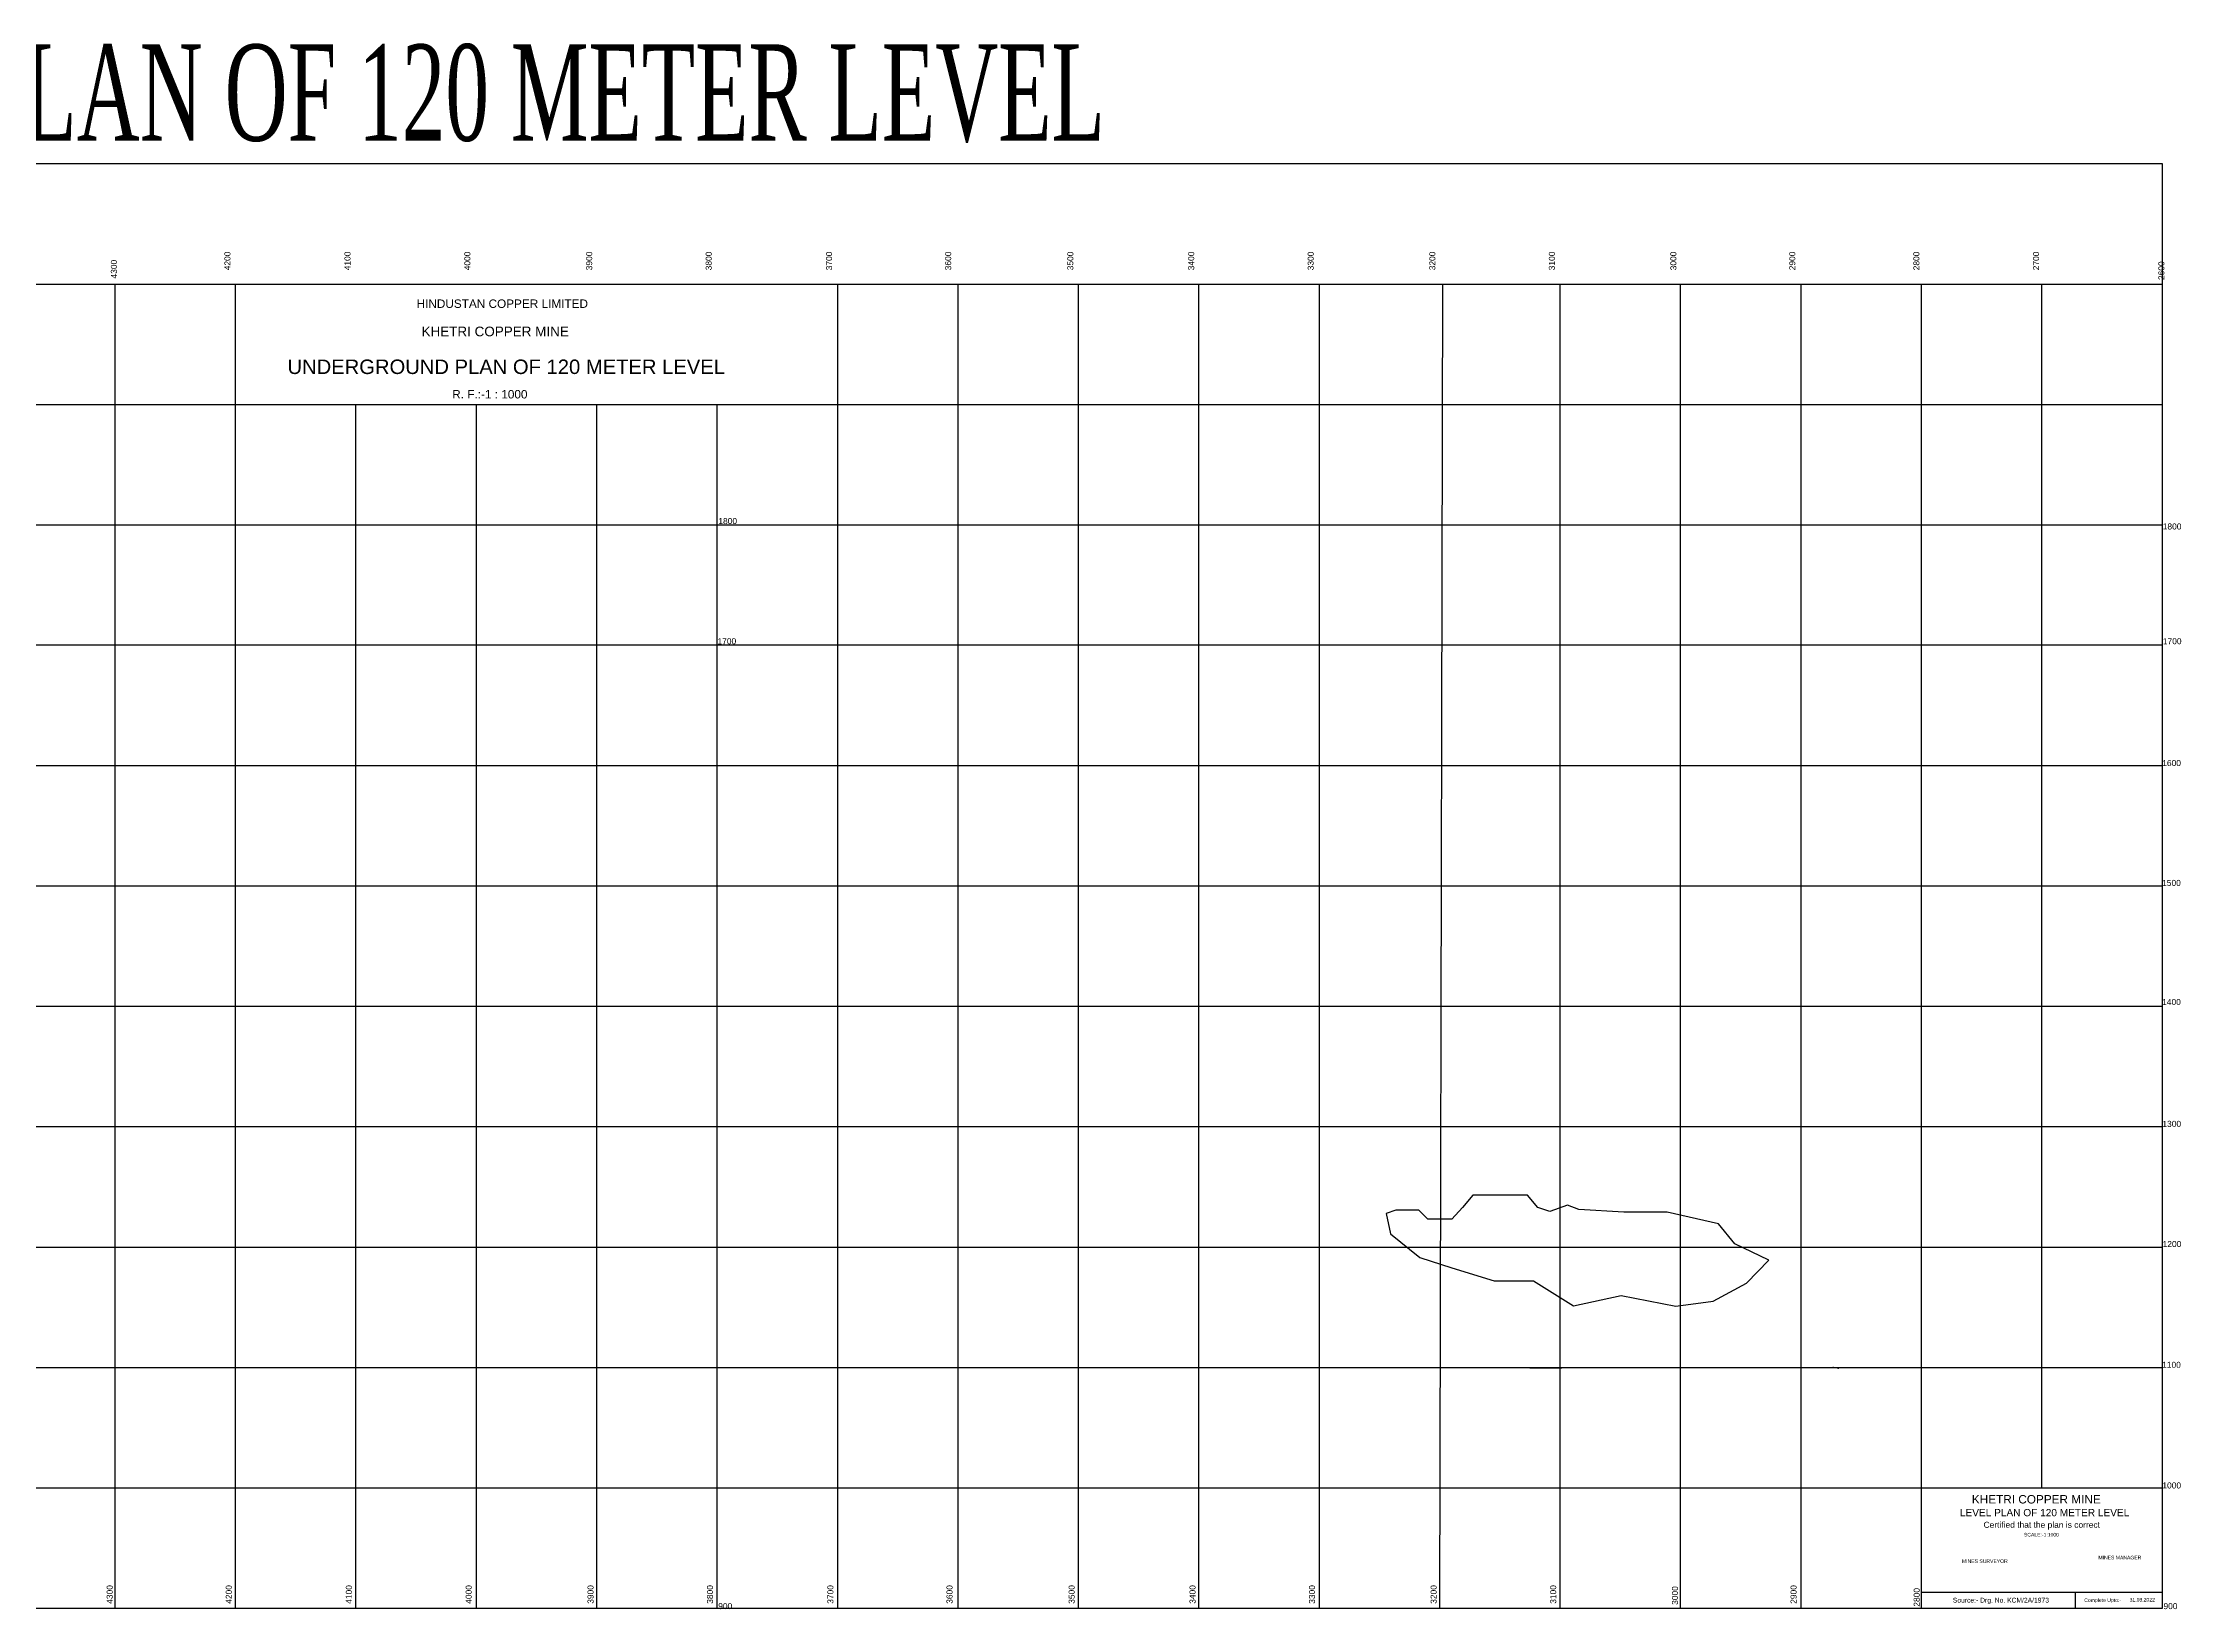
# Model space of a CAD drawing. Header units: millimetres. Extents: x 2120 to 6297, y -740 to 4433.
# Drawn here: x 4207 to 5983, y 3132 to 4433 of the extents above; entities that cross this region are included whole.
import ezdxf
from ezdxf.enums import TextEntityAlignment as Align

# ---------------------------------------------------------------- set-up
doc = ezdxf.new("R2010")
doc.units = ezdxf.units.MM
doc.styles.get("Standard").update_dxf_attribs({"font": 'arial.ttf'})
doc.styles.add('style1', font='times.ttf', dxfattribs={"width": 0.6, "height": 0.1})

msp = doc.modelspace()

# ---------------------------------------------------------------- linework, layer by layer
at = {"color": 7}
for p, q in [((2466.6, 4333), (5966.6, 4333)), ((5966.6, 4333), (5966.6, 3133)), ((2466.6, 4233), (5966.6, 4233)), ((4266.6, 4233), (4266.6, 3133)), ((4366.6, 4233), (4366.6, 3133)), ((4866.6, 4233), (4866.6, 3133)), ((4966.6, 4233), (4966.6, 3133)), ((5066.6, 4233), (5066.6, 3133)), ((5166.6, 4233), (5166.6, 3133)), ((5266.6, 4233), (5266.6, 3133)), ((5466.6, 4233), (5466.6, 3133)), ((5566.6, 4233), (5566.6, 3133)), ((5666.6, 4233), (5666.6, 3133)), ((5766.6, 4233), (5766.6, 3133)), ((5866.6, 4233), (5866.6, 3233)), ((2466.6, 4133), (5966.6, 4133)), ((4466.6, 4133), (4466.6, 3133)), ((4566.6, 4133), (4566.6, 3133)), ((4666.6, 4133), (4666.6, 3133)), ((4766.6, 4133), (4766.6, 3133)), ((2466.6, 4033), (4366.6, 4033)), ((4866.6, 4033), (5966.6, 4033)), ((5966.6, 3933), (2466.6, 3933)), ((5966.6, 3833), (2466.6, 3833)), ((5966.6, 3733), (2466.6, 3733)), ((5966.6, 3633), (2466.6, 3633)), ((5966.6, 3533), (2466.6, 3533)), ((5966.6, 3433), (2466.6, 3433)), ((5966.6, 3333), (2466.6, 3333)), ((5966.6, 3233), (2466.6, 3233)), ((5966.6, 3146.3), (5766.6, 3146.3)), ((5894.7, 3133.1), (5894.7, 3146.3)), ((5966.6, 3133), (2466.6, 3133))]:
    msp.add_line(p, q, dxfattribs=at)
at = {"linetype": 'Continuous'}
for p, q in [((5369.1, 4233), (5366.6, 3133)), ((5268.6, 4033), (5368.6, 4033))]:
    msp.add_line(p, q, dxfattribs=at)
for p, q in [((5466.6, 3355.6), (5466.6, 3329.8)), ((5441.6, 3333), (5468.3, 3333))]:
    msp.add_line(p, q)
msp.add_lwpolyline([(4366.6, 4033), (4866.6, 4033)])
at = {"color": 1}
msp.add_lwpolyline([(5322.4, 3461.1), (5325.8, 3444.3), (5350.4, 3424.5), (5377, 3416.1), (5412.1, 3405.1), (5444.6, 3405.1), (5477.8, 3384.4), (5517.6, 3393), (5562.9, 3384.1), (5594, 3388.4), (5621.6, 3403.3), (5640, 3422.3), (5611.8, 3435.9), (5598.4, 3452.5), (5555.6, 3462.3), (5519.8, 3462.3), (5482.3, 3464.4), (5473, 3468), (5458.2, 3462.7), (5448.2, 3466.1), (5439.6, 3476.4), (5413, 3476.4), (5394.2, 3476.4), (5385.6, 3466.1), (5377, 3456.4), (5357, 3456.4), (5349.4, 3463.9), (5330.4, 3463.9), (5322.4, 3461.1)], dxfattribs=at)
at = {"color": 7}
for p in [(5766.6, 3633), (5766.6, 3633), (5766.6, 3633), (5766.6, 3533), (5766.6, 3533), (5766.6, 3433), (5766.6, 3433), (5766.6, 3433)]:
    msp.add_point(p, dxfattribs=at)
for p in [(5693.4, 3333.2), (5697.8, 3332.6)]:
    msp.add_point(p)

# ---------------------------------------------------------------- texts
for s, height, p in [('LEVEL PLAN OF 120 METER LEVEL', 6, (5869.1, 3212.7)), ('KHETRI COPPER MINE', 7, (5862.2, 3223.8)), ('Certified that the plan is correct ', 5, (5867.7, 3202.6)), ('MINES SURVEYOR', 3, (5819.5, 3172.4)), ('MINES MANAGER', 3, (5931.6, 3175.4))]:
    msp.add_text(s, height=height).set_placement(p, align=Align.MIDDLE_CENTER)
for s, height, p in [('SCALE:-1:1000 ', 3, (5867.1, 3194.4)), ('Source:- Drg. No. KCM/2A/1973 ', 4, (5833.6, 3140)), ('Complete Upto:-', 3, (5917.3, 3140)), ('31.03.2022', 3, (5950.2, 3140.4))]:
    msp.add_text(s, height=height, dxfattribs=at).set_placement(p, align=Align.MIDDLE_CENTER)
at = {"color": 3, "ltscale": 20, "insert": (3572.4, 4392.8), "char_height": 1, "width": 1784.427, "attachment_point": 4, "rotation": 0, "style": 'style1'}
msp.add_mtext('\\P\\P{\\H80x;UNDERGROUND PLAN OF 120 METER LEVEL}', dxfattribs=at)
at = {"color": 7, "char_height": 5, "attachment_point": 4, "rotation": 90}
for s, insert in [('\\P4300', (4261.7, 4237.6)), ('\\P2600', (5961.9, 4236.3)), ('\\P4300', (4258.2, 3137)), ('\\P4200', (4357.1, 3137)), ('\\P4100', (4456.8, 3137)), ('\\P4000', (4556.3, 3137)), ('\\P3900', (4657.5, 3137)), ('\\P3800', (4756.7, 3137)), ('\\P3700', (4856.7, 3137)), ('\\P3600', (4955.6, 3137)), ('\\P3500', (5057, 3137)), ('\\P3400', (5157.4, 3137)), ('\\P3300', (5256.6, 3137)), ('\\P3200', (5357.6, 3137)), ('\\P3100', (5456.9, 3137)), ('\\P3000', (5558, 3136.1)), ('\\P2900', (5656.5, 3137)), ('\\P2800', (5758.7, 3134.6))]:
    msp.add_mtext(s, dxfattribs=dict(at, insert=insert))
at = {"char_height": 5, "attachment_point": 4, "rotation": 90}
for s, insert in [('\\P4200', (4356, 4244.4)), ('\\P4100', (4455.7, 4244.4)), ('\\P4000', (4555.2, 4244.4)), ('\\P3900', (4656.4, 4244.4)), ('\\P3800', (4755.6, 4244.4)), ('\\P3700', (4855.6, 4244.4)), ('\\P3600', (4954.5, 4244.4)), ('\\P3500', (5055.9, 4244.4)), ('\\P3400', (5156.3, 4244.4)), ('\\P3300', (5255.5, 4244.4)), ('\\P3200', (5356.5, 4244.4)), ('\\P3100', (5455.8, 4244.4)), ('\\P3000', (5556.7, 4244.4)), ('\\P2900', (5655.4, 4244.4)), ('\\P2800', (5758.5, 4244.4)), ('\\P2700', (5857.9, 4244.4))]:
    msp.add_mtext(s, dxfattribs=dict(at, insert=insert))
at = {"color": 7, "ltscale": 20, "attachment_point": 4}
for s, insert, char_height in [('\\P\\PHINDUSTAN COPPER LIMITED', (4517.2, 4228.3), 7), ('\\P\\PKHETRI COPPER MINE', (4521.3, 4206.9), 8), ('\\P\\PUNDERGROUND PLAN OF 120 METER LEVEL', (4410, 4184.2), 12), ('\\P\\PR. F.:-1 : 1000', (4546.8, 4153.1), 7)]:
    msp.add_mtext(s, dxfattribs=dict(at, insert=insert, char_height=char_height))
at = {"color": 7, "char_height": 5, "attachment_point": 4}
for s, insert in [('\\P1800', (4767.8, 4040.3)), ('\\P1800', (5967.2, 4035.8)), ('\\P1700', (4767.1, 3940.5)), ('\\P1700', (4767.1, 3940.5)), ('\\P1700', (5967.3, 3940.5)), ('\\P1600', (5966.8, 3839.3)), ('\\P1500', (5966.7, 3739.8)), ('\\P1400', (5966.7, 3640.9)), ('\\P1300', (5966.9, 3539.7)), ('\\P1200', (5967.1, 3439.9)), ('\\P1100', (5966.7, 3339.6)), ('\\P1000', (5966.9, 3239.4)), ('\\P900', (4767.7, 3139.2)), ('\\P900', (4767.7, 3139.2)), ('\\P900', (5967.8, 3139.2))]:
    msp.add_mtext(s, dxfattribs=dict(at, insert=insert))

doc.saveas('drawing.dxf')
